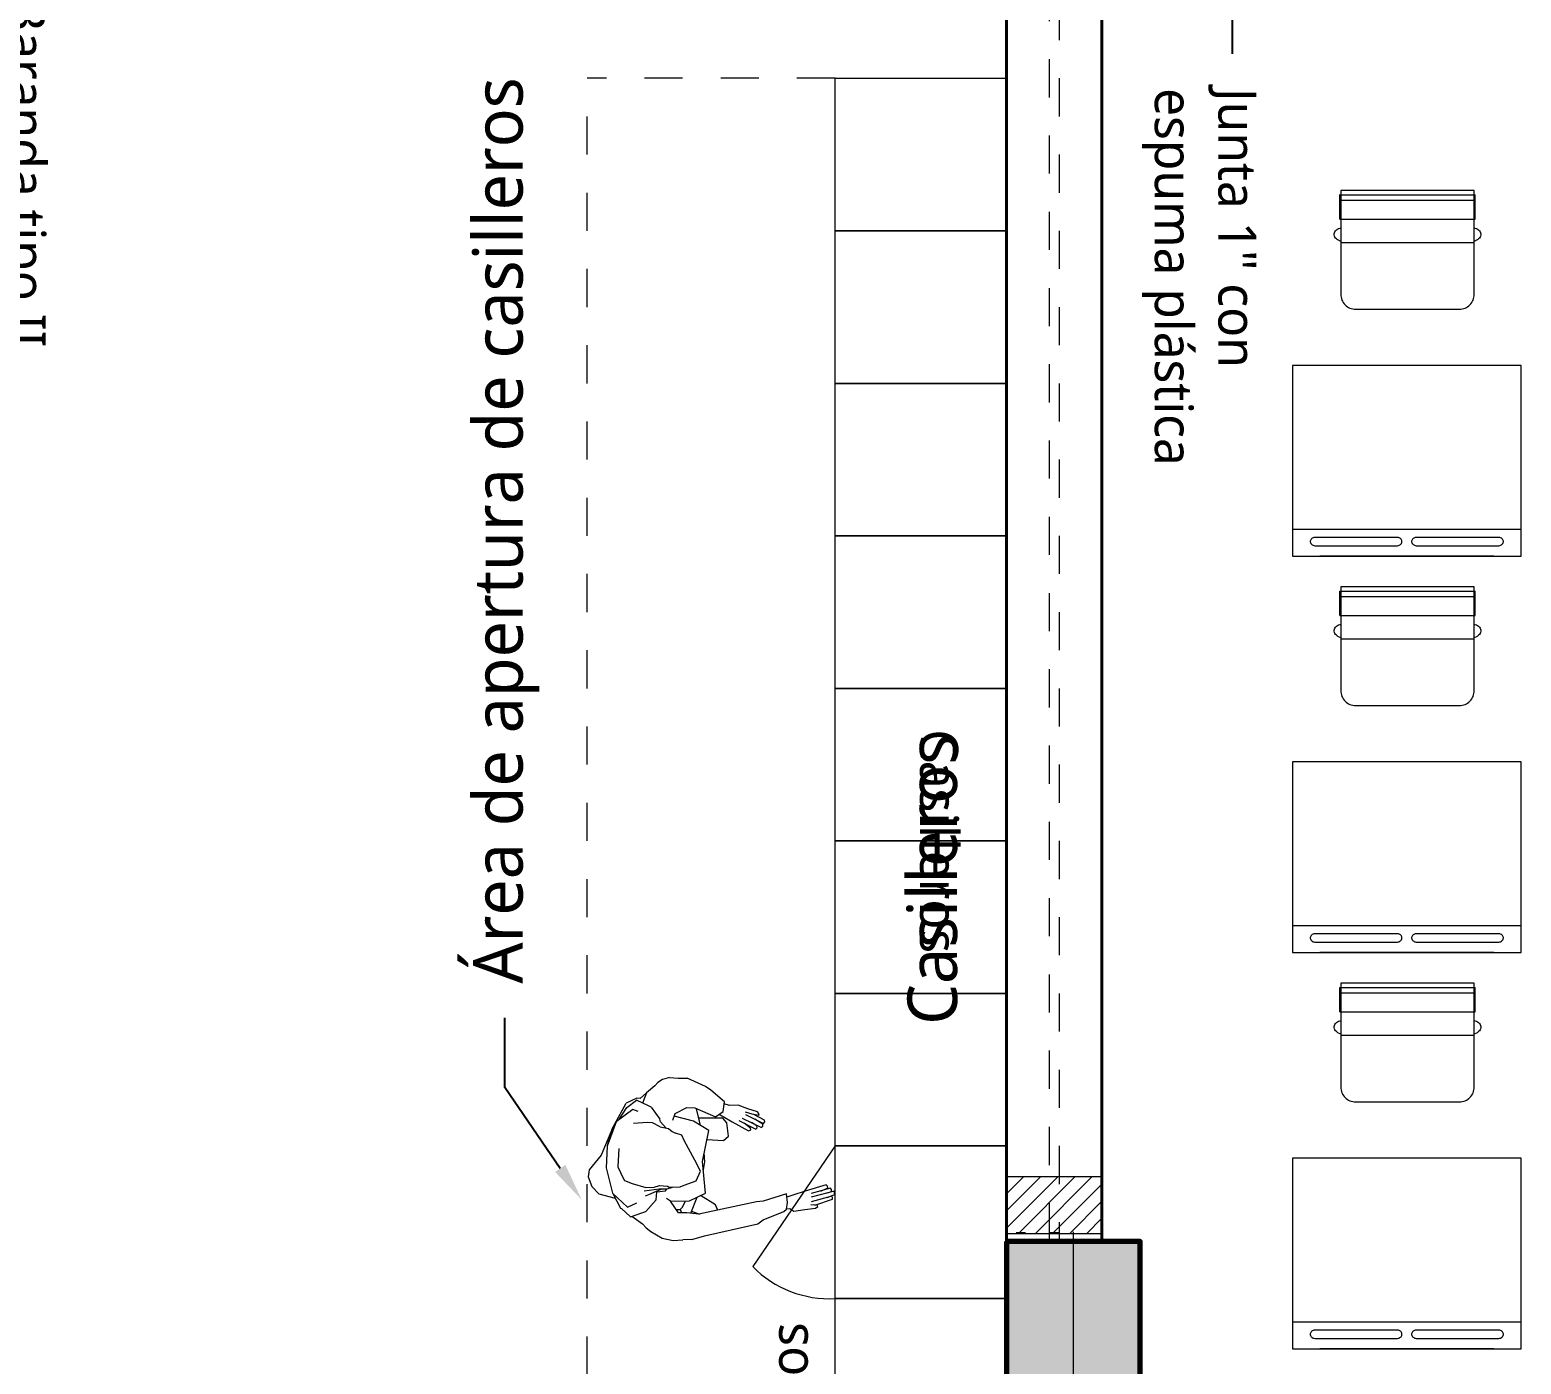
# Model space of a CAD drawing. Header units: millimetres. Extents: x 1 to 121, y 0 to 90.
# Drawn here: x 94.612 to 98.524, y 60.741 to 64.24 of the extents above; entities that cross this region are included whole.
import ezdxf
from ezdxf import colors
from ezdxf.entities.mleader import LeaderData, LeaderLine
from ezdxf.math import Vec2, Vec3

# ---------------------------------------------------------------- set-up
doc = ezdxf.new("R2010")
doc.units = ezdxf.units.MM
doc.linetypes.add('DASHED2', pattern=[0.375, 0.25, -0.125])
for name, color, linetype, lineweight in [('COLUMNAS 50', 32, 'Continuous', 70), ('COLUMNETASSS', 211, 'Continuous', 20), ('Equipamiento SR', 23, 'Continuous', 0), ('GRAFO 0 BLANCO', 7, 'Continuous', 0), ('GRAFO01', 7, 'Continuous', 0), ('hatch COLUMNETAS', 251, 'Continuous', 0), ('Letras El', 9, 'Continuous', 5), ('letras sr', 7, 'Continuous', 5), ('muro bajo', 191, 'Continuous', 40), ('PERSONAS', 8, 'Continuous', 0), ('Vanos', 140, 'Continuous', 5)]:
    doc.layers.add(name, color=color, linetype=linetype, lineweight=lineweight)
doc.layers.add('Mobiliario', color=7, linetype='Continuous', lineweight=0, true_color=0x7f7f7f)
doc.styles.add('Generales', font='trebuc.ttf', dxfattribs={"height": 0.1})

# ---------------------------------------------------------------- blocks, each defined once
blk = doc.blocks.new('A$C0F2E3FFB')
at = {"layer": 'PERSONAS'}
for p, q in [((0.3161, 0.6969), (0.312, 0.6932)), ((0.321, 0.6986), (0.3161, 0.6969)), ((0.3306, 0.6777), (0.321, 0.6986)), ((0.3264, 0.709), (0.3224, 0.7063)), ((0.3224, 0.7063), (0.3379, 0.6502)), ((0.3322, 0.7087), (0.3264, 0.709)), ((0.3356, 0.7182), (0.3307, 0.7165)), ((0.3307, 0.7165), (0.3485, 0.6496)), ((0.3355, 0.6978), (0.3322, 0.7087)), ((0.3405, 0.7189), (0.3356, 0.7182)), ((0.349, 0.6961), (0.3405, 0.7189)), ((0.3498, 0.7116), (0.3459, 0.7099)), ((0.3459, 0.7099), (0.3621, 0.6499)), ((0.3547, 0.7123), (0.3498, 0.7116)), ((0.3714, 0.6601), (0.3547, 0.7123)), ((0.312, 0.6932), (0.3311, 0.6321)), ((0.3717, 0.6668), (0.3708, 0.6485)), ((0.3758, 0.6695), (0.3717, 0.6668)), ((0.3802, 0.6625), (0.3758, 0.6695)), ((0.3844, 0.6313), (0.3802, 0.6625)), ((0.3311, 0.6321), (0.3429, 0.5966)), ((0.3895, 0.599), (0.3844, 0.6313)), ((0.3642, 0.5806), (0.339, 0.5783)), ((0.339, 0.5783), (0.3603, 0.5098)), ((0.3429, 0.5966), (0.3461, 0.5848)), ((0.3461, 0.5848), (0.3482, 0.5792)), ((0.3837, 0.5776), (0.3642, 0.5806)), ((0.3812, 0.5878), (0.3895, 0.599)), ((0.3824, 0.5778), (0.3812, 0.5878)), ((0.39, 0.5699), (0.3837, 0.5776)), ((0.4149, 0.5094), (0.39, 0.5699)), ((0.0999, 0.4938), (0.0907, 0.4652)), ((0.1039, 0.4965), (0.0999, 0.4938)), ((0.1098, 0.4982), (0.1039, 0.4965)), ((0.1058, 0.477), (0.1098, 0.4982)), ((0.1242, 0.5139), (0.1071, 0.4828)), ((0.1078, 0.4585), (0.1337, 0.5105)), ((0.1179, 0.4483), (0.1451, 0.505)), ((0.1356, 0.5085), (0.1214, 0.4858)), ((0.1291, 0.5146), (0.1242, 0.5139)), ((0.1252, 0.4392), (0.15, 0.4883)), ((0.1337, 0.5105), (0.1291, 0.5146)), ((0.1405, 0.4917), (0.1309, 0.4755)), ((0.1414, 0.5091), (0.1356, 0.5085)), ((0.1464, 0.4924), (0.1405, 0.4917)), ((0.1451, 0.505), (0.1414, 0.5091)), ((0.15, 0.4883), (0.1464, 0.4924)), ((0.3603, 0.5098), (0.3622, 0.4901)), ((0.3622, 0.4901), (0.3984, 0.3221)), ((0.4263, 0.4942), (0.4149, 0.5094)), ((0.4614, 0.3392), (0.4263, 0.4942)), ((0.0907, 0.4652), (0.0804, 0.4366)), ((0.0804, 0.4366), (0.0811, 0.4114)), ((0.0999, 0.457), (0.1058, 0.477)), ((0.129, 0.4196), (0.1547, 0.4667)), ((0.1473, 0.4729), (0.133, 0.4545)), ((0.1522, 0.4736), (0.1473, 0.4729)), ((0.1547, 0.4667), (0.1522, 0.4736)), ((0.0703, 0.3968), (0.0366, 0.3577)), ((0.0985, 0.393), (0.0703, 0.3968)), ((0.0811, 0.4114), (0.0767, 0.396)), ((0.114, 0.3706), (0.0985, 0.393)), ((0.111, 0.3895), (0.1131, 0.3932)), ((0.1131, 0.3932), (0.129, 0.4196)), ((0.1321, 0.4039), (0.1179, 0.392)), ((0.1321, 0.4039), (0.1179, 0.392)), ((0.1179, 0.392), (0.1179, 0.3223)), ((0.1179, 0.392), (0.1179, 0.3223)), ((0.1711, 0.4086), (0.1321, 0.4039)), ((0.1711, 0.4086), (0.1321, 0.4039)), ((0.183, 0.3945), (0.1711, 0.4086)), ((0.183, 0.3945), (0.1711, 0.4086)), ((0.1805, 0.3461), (0.183, 0.3945)), ((0.1805, 0.3461), (0.183, 0.3945)), ((0.0366, 0.3577), (0.0262, 0.3419)), ((0.0884, 0.3102), (0.114, 0.3706)), ((0.1062, 0.3818), (0.111, 0.3895)), ((0.1545, 0.3513), (0.127, 0.3072)), ((0.2448, 0.333), (0.1545, 0.3513)), ((0.3709, 0.3711), (0.3436, 0.3271)), ((0.3877, 0.378), (0.3709, 0.3711)), ((0.3865, 0.3775), (0.3709, 0.3711)), ((0.0262, 0.3419), (0.0012, 0.2881)), ((0.0872, 0.2869), (0.0884, 0.3102)), ((0.1396, 0.3274), (0.0906, 0.3159)), ((0.127, 0.3072), (0.1125, 0.2507)), ((0.1396, 0.3274), (0.1179, 0.3223)), ((0.2407, 0.3109), (0.1828, 0.28)), ((0.2451, 0.3398), (0.2188, 0.3383)), ((0.2726, 0.3267), (0.2407, 0.3109)), ((0.3364, 0.3418), (0.2448, 0.333)), ((0.2691, 0.3357), (0.2451, 0.3398)), ((0.301, 0.3146), (0.2726, 0.3267)), ((0.3138, 0.28), (0.301, 0.3146)), ((0.3592, 0.2951), (0.3364, 0.3418)), ((0.3952, 0.299), (0.3485, 0.317)), ((0.3891, 0.3014), (0.3979, 0.3244)), ((0.3984, 0.3221), (0.3937, 0.2875)), ((0.4718, 0.3019), (0.4614, 0.3392)), ((0, 0.2365), (0.0015, 0.2623)), ((0.0016, 0.2633), (0.0012, 0.2881)), ((0.1048, 0.2531), (0.0872, 0.2869)), ((0.1679, 0.273), (0.1621, 0.2539)), ((0.1828, 0.28), (0.1679, 0.273)), ((0.318, 0.2681), (0.3138, 0.28)), ((0.3197, 0.2457), (0.318, 0.2681)), ((0.3599, 0.2394), (0.3592, 0.2951)), ((0.3943, 0.2632), (0.3599, 0.2394)), ((0.3775, 0.2747), (0.3614, 0.2824)), ((0.3775, 0.2747), (0.3614, 0.2824)), ((0.3839, 0.2676), (0.3775, 0.2747)), ((0.3839, 0.2676), (0.3938, 0.2719)), ((0.3843, 0.2559), (0.3839, 0.2676)), ((0.3937, 0.2875), (0.3943, 0.2632)), ((0.3937, 0.2875), (0.3937, 0.2875)), ((0.3937, 0.2875), (0.3937, 0.2875)), ((0.4718, 0.3019), (0.4726, 0.2756)), ((0.4748, 0.2479), (0.4726, 0.2756)), ((0, 0.2365), (0.0054, 0.2166)), ((0.1239, 0.2462), (0.1048, 0.2531)), ((0.1288, 0.2101), (0.1469, 0.2267)), ((0.1433, 0.2093), (0.1484, 0.2343)), ((0.1484, 0.2343), (0.157, 0.2445)), ((0.157, 0.2445), (0.1621, 0.2539)), ((0.3148, 0.2072), (0.3161, 0.2314)), ((0.3161, 0.2314), (0.3192, 0.2361)), ((0.3192, 0.2361), (0.3197, 0.2457)), ((0.3238, 0.23), (0.3197, 0.2457)), ((0.3303, 0.2248), (0.3238, 0.23)), ((0.3245, 0.2067), (0.3238, 0.23)), ((0.3328, 0.1995), (0.3303, 0.2248)), ((0.3599, 0.2394), (0.3518, 0.2276)), ((0.4675, 0.2157), (0.4748, 0.2479)), ((0.0054, 0.2166), (0.0145, 0.2028)), ((0.0145, 0.2028), (0.0242, 0.1942)), ((0.0242, 0.1942), (0.0442, 0.1695)), ((0.0824, 0.1757), (0.066, 0.1406)), ((0.0857, 0.1833), (0.0824, 0.1757)), ((0.0857, 0.1833), (0.1209, 0.2085)), ((0.1288, 0.2101), (0.1209, 0.2085)), ((0.1315, 0.1877), (0.1307, 0.1731)), ((0.1433, 0.2093), (0.1315, 0.1877)), ((0.3189, 0.1924), (0.3148, 0.2072)), ((0.3205, 0.1681), (0.3189, 0.1924)), ((0.3404, 0.1768), (0.3242, 0.2147)), ((0.33, 0.1628), (0.3245, 0.2067)), ((0.3561, 0.1983), (0.3328, 0.1995)), ((0.3447, 0.1668), (0.3404, 0.1768)), ((0.3903, 0.1674), (0.3561, 0.1983)), ((0.4382, 0.169), (0.4482, 0.1828)), ((0.4482, 0.1828), (0.4675, 0.2157)), ((0.0442, 0.1695), (0.0607, 0.1516)), ((0.0442, 0.1695), (0.0742, 0.1582)), ((0.0607, 0.1516), (0.0602, 0.1419)), ((0.0602, 0.1419), (0.0741, 0.1101)), ((0.0868, 0.1124), (0.066, 0.1406)), ((0.0983, 0.1457), (0.0926, 0.1296)), ((0.1307, 0.1731), (0.1334, 0.1323)), ((0.3087, 0.128), (0.3205, 0.1681)), ((0.3779, 0.1147), (0.3647, 0.1416)), ((0.3928, 0.1595), (0.3903, 0.1674)), ((0.4055, 0.1229), (0.3928, 0.1595)), ((0.4037, 0.1269), (0.4089, 0.1334)), ((0.4089, 0.1334), (0.4258, 0.1578)), ((0.4258, 0.1578), (0.4382, 0.169)), ((0.1477, 0.0704), (0.0741, 0.1101)), ((0.1206, 0.0912), (0.0868, 0.1124)), ((0.0926, 0.1296), (0.1288, 0.0811)), ((0.2068, 0.0887), (0.26, 0.0859)), ((0.26, 0.0859), (0.2928, 0.1017)), ((0.2928, 0.1017), (0.2999, 0.1061)), ((0.2999, 0.1061), (0.3087, 0.128)), ((0.3368, 0.0703), (0.3779, 0.1147)), ((0.3398, 0.073), (0.3806, 0.0937)), ((0.3806, 0.0937), (0.3818, 0.097)), ((0.3818, 0.097), (0.4055, 0.1229)), ((0.1288, 0.0811), (0.2002, 0.0551)), ((0.1477, 0.0704), (0.2264, 0.0372)), ((0.1974, 0.0562), (0.1477, 0.0704)), ((0.2002, 0.0551), (0.2631, 0.0518)), ((0.2631, 0.0518), (0.3368, 0.0703)), ((0.3525, 0.0795), (0.3396, 0.0313)), ((0.2264, 0.0372), (0.2683, 0.003)), ((0.2683, 0.003), (0.2895, 0)), ((0.2895, 0), (0.3172, 0.0102)), ((0.3172, 0.0102), (0.3396, 0.0313))]:
    blk.add_line(p, q, dxfattribs=at)
blk = doc.blocks.new('Columna 1.10 x0.30')
at = {"true_color": 0xc7c8ca}
h = blk.add_hatch(color=9, dxfattribs=at)
h.dxf.hatch_style = 1
h.paths.add_polyline_path([(-234.8493, 113.8066), (-235.9493, 113.8066), (-235.9493, 113.4566), (-234.8493, 113.4566)])
h.paths.add_polyline_path([(-235.3906, 113.6316, -1), (-235.408, 113.6316, -1)], flags=16)
at = {"layer": 'COLUMNAS 50', "color": 1, "linetype": 'Continuous', "lineweight": 5}
for p, q in [((-235.3993, 113.8732), (-235.3993, 113.6932)), ((-235.9743, 113.6316), (-235.4443, 113.6316)), ((-234.8243, 113.6316), (-235.3543, 113.6316)), ((-235.3993, 113.5616), (-235.3993, 113.3816))]:
    blk.add_line(p, q, dxfattribs=at)
at = {"layer": 'COLUMNAS 50', "linetype": 'Continuous'}
blk.add_lwpolyline([(-235.9493, 113.4566), (-234.8493, 113.4566), (-234.8493, 113.8066), (-235.9493, 113.8066)], close=True, dxfattribs=at)
at = {"layer": 'COLUMNAS 50', "color": 1, "linetype": 'Continuous', "lineweight": 5}
blk.add_circle((-235.3993, 113.6316), 0.00871, dxfattribs=at)
blk.add_point((-235.3993, 113.6316), dxfattribs=at)
blk = doc.blocks.new('A$C3A47622C')
at = {"layer": 'Mobiliario', "linetype": 'Continuous'}
for p, q in [((0.0251, 0.3696), (0.0111, 0.3696)), ((0.0111, 0.015), (0.0111, 0.3696)), ((0.0752, 0.3696), (0.0251, 0.3696)), ((0.0251, 0.015), (0.0251, 0.3696)), ((0.0752, 0.015), (0.0752, 0.3696)), ((0.0983, 0.3673), (0.0987, 0.37)), ((0.0987, 0.37), (0.0997, 0.3732)), ((0.0997, 0.3732), (0.1012, 0.3762)), ((0.1012, 0.3762), (0.1031, 0.3788)), ((0.1031, 0.3788), (0.1053, 0.381)), ((0.1053, 0.381), (0.1079, 0.3828)), ((0.1079, 0.3828), (0.1107, 0.384)), ((0.1107, 0.384), (0.1136, 0.3846)), ((0.1136, 0.3846), (0.1165, 0.3846)), ((0.1165, 0.3846), (0.1194, 0.384)), ((0.1194, 0.384), (0.1222, 0.3828)), ((0.1222, 0.3828), (0.1248, 0.381)), ((0.1248, 0.381), (0.127, 0.3788)), ((0.127, 0.3788), (0.1289, 0.3762)), ((0.1289, 0.3762), (0.1297, 0.3747)), ((0.1297, 0.3747), (0.1333, 0.3673)), ((0.0752, 0.015), (0.0108, 0.015)), ((0.0987, 0.0146), (0.0983, 0.0173)), ((0.0997, 0.0113), (0.0987, 0.0146)), ((0.1012, 0.0084), (0.0997, 0.0113)), ((0.1031, 0.0057), (0.1012, 0.0084)), ((0.1053, 0.0035), (0.1031, 0.0057)), ((0.1079, 0.0018), (0.1053, 0.0035)), ((0.1107, 0.0006), (0.1079, 0.0018)), ((0.1136, 0), (0.1107, 0.0006)), ((0.1165, 0), (0.1136, 0)), ((0.1194, 0.0006), (0.1165, 0)), ((0.1222, 0.0018), (0.1194, 0.0006)), ((0.1248, 0.0035), (0.1222, 0.0018)), ((0.127, 0.0057), (0.1248, 0.0035)), ((0.1289, 0.0084), (0.127, 0.0057)), ((0.1297, 0.0099), (0.1289, 0.0084)), ((0.1333, 0.0173), (0.1297, 0.0099))]:
    blk.add_line(p, q, dxfattribs=at)
at = {"layer": 'Mobiliario'}
blk.add_line((0.1361, 0.0173), (0.1361, 0.3673), dxfattribs=at)
at = {"layer": 'Mobiliario', "linetype": 'Continuous'}
blk.add_lwpolyline([(0, 0.0173), (0.2722, 0.0173, 0.414214), (0.3111, 0.0562), (0.3111, 0.3284, 0.414214), (0.2722, 0.3673), (0, 0.3673), (0, 0.0173)], format="xyb", dxfattribs=at)

msp = doc.modelspace()

# ---------------------------------------------------------------- hatches: boundary and pattern name
at = {"layer": 'GRAFO 0 BLANCO'}
h = msp.add_hatch(dxfattribs=at)
h.set_pattern_fill('ANSI31', color=256, scale=0.01, angle=180)
h.set_pattern_definition([(225, (-52.554093, 198.737607), (0.0224506403, -0.0224506403), [])])
h.paths.add_polyline_path([(97.4241, 61.0827), (97.1741, 61.0827), (97.1741, 61.2327), (97.4241, 61.2327)])
at = {"layer": 'hatch COLUMNETAS'}
h = msp.add_hatch(dxfattribs=at)
h.set_pattern_fill('ANSI31', color=256, scale=0.01, angle=180)
h.set_pattern_definition([(225, (-52.554093, 198.737607), (0.0224506403, -0.0224506403), [])])
h.paths.add_polyline_path([(97.4241, 61.0827), (97.1741, 61.0827), (97.1741, 61.2327), (97.4241, 61.2327)])

# ---------------------------------------------------------------- linework, layer by layer
at = {"layer": 'COLUMNETASSS'}
msp.add_lwpolyline([(97.4241, 61.0827), (97.1741, 61.0827), (97.1741, 61.2327), (97.4241, 61.2327)], close=True, dxfattribs=at)
msp.add_lwpolyline([(97.4241, 61.0827), (97.1741, 61.0827), (97.1741, 61.2327), (97.4241, 61.2327)], close=True, dxfattribs=at)
at = {"layer": 'Equipamiento SR', "linetype": 'Continuous'}
for p, q in [((97.9241, 63.3599), (97.9241, 62.8599)), ((98.5241, 63.3599), (97.9241, 63.3599)), ((98.5241, 62.8599), (98.5241, 63.3599)), ((97.9241, 62.9304), (98.5241, 62.9304)), ((98.5091, 62.9304), (98.5091, 62.9299)), ((97.9712, 62.9006), (97.9708, 62.8988)), ((97.9708, 62.8988), (97.9708, 62.8969)), ((97.9708, 62.8969), (97.9712, 62.895)), ((97.9719, 62.9024), (97.9712, 62.9006)), ((97.9712, 62.895), (97.9719, 62.8932)), ((97.9731, 62.9041), (97.9719, 62.9024)), ((97.9719, 62.8932), (97.9731, 62.8916)), ((97.9745, 62.9055), (97.9731, 62.9041)), ((97.9731, 62.8916), (97.9745, 62.8901)), ((97.9762, 62.9067), (97.9745, 62.9055)), ((97.9745, 62.8901), (97.9762, 62.8889)), ((97.9781, 62.9077), (97.9762, 62.9067)), ((97.9762, 62.8889), (97.9781, 62.888)), ((97.9802, 62.9083), (97.9781, 62.9077)), ((97.9781, 62.888), (97.9802, 62.8873)), ((97.9824, 62.9087), (97.9802, 62.9083)), ((97.9802, 62.8873), (97.9824, 62.887)), ((97.9835, 62.9087), (97.9824, 62.9087)), ((97.9824, 62.887), (97.9835, 62.887)), ((98.1988, 62.9087), (97.9835, 62.9087)), ((97.9835, 62.887), (98.1988, 62.887)), ((98.1999, 62.9087), (98.1988, 62.9087)), ((98.1988, 62.887), (98.1999, 62.887)), ((98.2021, 62.9083), (98.1999, 62.9087)), ((98.1999, 62.887), (98.2021, 62.8873)), ((98.2042, 62.9077), (98.2021, 62.9083)), ((98.2021, 62.8873), (98.2042, 62.888)), ((98.2061, 62.9067), (98.2042, 62.9077)), ((98.2042, 62.888), (98.2061, 62.8889)), ((98.2078, 62.9055), (98.2061, 62.9067)), ((98.2061, 62.8889), (98.2078, 62.8901)), ((98.2092, 62.9041), (98.2078, 62.9055)), ((98.2078, 62.8901), (98.2092, 62.8916)), ((98.2103, 62.9024), (98.2092, 62.9041)), ((98.2092, 62.8916), (98.2103, 62.8932)), ((98.2111, 62.9006), (98.2103, 62.9024)), ((98.2103, 62.8932), (98.2111, 62.895)), ((98.2114, 62.8988), (98.2111, 62.9006)), ((98.2111, 62.895), (98.2114, 62.8969)), ((98.2114, 62.8969), (98.2114, 62.8988)), ((98.2372, 62.9006), (98.2368, 62.8988)), ((98.2368, 62.8988), (98.2368, 62.8969)), ((98.2368, 62.8969), (98.2372, 62.895)), ((98.2379, 62.9024), (98.2372, 62.9006)), ((98.2372, 62.895), (98.2379, 62.8932)), ((98.239, 62.9041), (98.2379, 62.9024)), ((98.2379, 62.8932), (98.239, 62.8916)), ((98.2405, 62.9055), (98.239, 62.9041)), ((98.239, 62.8916), (98.2405, 62.8901)), ((98.2422, 62.9067), (98.2405, 62.9055)), ((98.2405, 62.8901), (98.2422, 62.8889)), ((98.2441, 62.9077), (98.2422, 62.9067)), ((98.2422, 62.8889), (98.2441, 62.888)), ((98.2462, 62.9083), (98.2441, 62.9077)), ((98.2441, 62.888), (98.2462, 62.8873)), ((98.2483, 62.9087), (98.2462, 62.9083)), ((98.2462, 62.8873), (98.2483, 62.887)), ((98.2494, 62.9087), (98.2483, 62.9087)), ((98.2483, 62.887), (98.2494, 62.887)), ((98.4648, 62.9087), (98.2494, 62.9087)), ((98.2494, 62.887), (98.4648, 62.887)), ((98.4659, 62.9087), (98.4648, 62.9087)), ((98.4648, 62.887), (98.4659, 62.887)), ((98.4681, 62.9083), (98.4659, 62.9087)), ((98.4659, 62.887), (98.4681, 62.8873)), ((98.4701, 62.9077), (98.4681, 62.9083)), ((98.4681, 62.8873), (98.4701, 62.888)), ((98.4721, 62.9067), (98.4701, 62.9077)), ((98.4701, 62.888), (98.4721, 62.8889)), ((98.4738, 62.9055), (98.4721, 62.9067)), ((98.4721, 62.8889), (98.4738, 62.8901)), ((98.4752, 62.9041), (98.4738, 62.9055)), ((98.4738, 62.8901), (98.4752, 62.8916)), ((98.4763, 62.9024), (98.4752, 62.9041)), ((98.4752, 62.8916), (98.4763, 62.8932)), ((98.477, 62.9006), (98.4763, 62.9024)), ((98.4763, 62.8932), (98.477, 62.895)), ((98.4774, 62.8988), (98.477, 62.9006)), ((98.477, 62.895), (98.4774, 62.8969)), ((98.4774, 62.8969), (98.4774, 62.8988)), ((97.9241, 62.8599), (98.5241, 62.8599)), ((98.4521, 62.8599), (97.9961, 62.8599)), ((97.9241, 62.3205), (97.9241, 61.8205)), ((98.5241, 62.3205), (97.9241, 62.3205)), ((98.5241, 61.8205), (98.5241, 62.3205)), ((97.9241, 61.8909), (98.5241, 61.8909)), ((97.9712, 61.8612), (97.9708, 61.8594)), ((97.9708, 61.8594), (97.9708, 61.8575)), ((97.9719, 61.863), (97.9712, 61.8612)), ((97.9731, 61.8646), (97.9719, 61.863)), ((97.9745, 61.8661), (97.9731, 61.8646)), ((97.9762, 61.8673), (97.9745, 61.8661)), ((97.9781, 61.8683), (97.9762, 61.8673)), ((97.9802, 61.8689), (97.9781, 61.8683)), ((97.9824, 61.8692), (97.9802, 61.8689)), ((97.9835, 61.8692), (97.9824, 61.8692)), ((98.1988, 61.8692), (97.9835, 61.8692)), ((98.1999, 61.8692), (98.1988, 61.8692)), ((98.2021, 61.8689), (98.1999, 61.8692)), ((98.2042, 61.8683), (98.2021, 61.8689)), ((98.2061, 61.8673), (98.2042, 61.8683)), ((98.2078, 61.8661), (98.2061, 61.8673)), ((98.2092, 61.8646), (98.2078, 61.8661)), ((98.2103, 61.863), (98.2092, 61.8646)), ((98.2111, 61.8612), (98.2103, 61.863)), ((98.2114, 61.8594), (98.2111, 61.8612)), ((98.2114, 61.8575), (98.2114, 61.8594)), ((98.2372, 61.8612), (98.2368, 61.8594)), ((98.2368, 61.8594), (98.2368, 61.8575)), ((98.2379, 61.863), (98.2372, 61.8612)), ((98.239, 61.8646), (98.2379, 61.863)), ((98.2405, 61.8661), (98.239, 61.8646)), ((98.2422, 61.8673), (98.2405, 61.8661)), ((98.2441, 61.8683), (98.2422, 61.8673)), ((98.2462, 61.8689), (98.2441, 61.8683)), ((98.2483, 61.8692), (98.2462, 61.8689)), ((98.2494, 61.8692), (98.2483, 61.8692)), ((98.4648, 61.8692), (98.2494, 61.8692)), ((98.4659, 61.8692), (98.4648, 61.8692)), ((98.4681, 61.8689), (98.4659, 61.8692)), ((98.4701, 61.8683), (98.4681, 61.8689)), ((98.4721, 61.8673), (98.4701, 61.8683)), ((98.4738, 61.8661), (98.4721, 61.8673)), ((98.4752, 61.8646), (98.4738, 61.8661)), ((98.4763, 61.863), (98.4752, 61.8646)), ((98.477, 61.8612), (98.4763, 61.863)), ((98.4774, 61.8594), (98.477, 61.8612)), ((98.4774, 61.8575), (98.4774, 61.8594)), ((98.5091, 61.8909), (98.5091, 61.8905)), ((97.9241, 61.8205), (98.5241, 61.8205)), ((97.9708, 61.8575), (97.9712, 61.8556)), ((97.9712, 61.8556), (97.9719, 61.8538)), ((97.9719, 61.8538), (97.9731, 61.8522)), ((97.9731, 61.8522), (97.9745, 61.8507)), ((97.9745, 61.8507), (97.9762, 61.8495)), ((97.9762, 61.8495), (97.9781, 61.8485)), ((97.9781, 61.8485), (97.9802, 61.8479)), ((97.9802, 61.8479), (97.9824, 61.8476)), ((97.9824, 61.8476), (97.9835, 61.8476)), ((97.9835, 61.8476), (98.1988, 61.8476)), ((98.4521, 61.8205), (97.9961, 61.8205)), ((98.1988, 61.8476), (98.1999, 61.8476)), ((98.1999, 61.8476), (98.2021, 61.8479)), ((98.2021, 61.8479), (98.2042, 61.8485)), ((98.2042, 61.8485), (98.2061, 61.8495)), ((98.2061, 61.8495), (98.2078, 61.8507)), ((98.2078, 61.8507), (98.2092, 61.8522)), ((98.2092, 61.8522), (98.2103, 61.8538)), ((98.2103, 61.8538), (98.2111, 61.8556)), ((98.2111, 61.8556), (98.2114, 61.8575)), ((98.2368, 61.8575), (98.2372, 61.8556)), ((98.2372, 61.8556), (98.2379, 61.8538)), ((98.2379, 61.8538), (98.239, 61.8522)), ((98.239, 61.8522), (98.2405, 61.8507)), ((98.2405, 61.8507), (98.2422, 61.8495)), ((98.2422, 61.8495), (98.2441, 61.8485)), ((98.2441, 61.8485), (98.2462, 61.8479)), ((98.2462, 61.8479), (98.2483, 61.8476)), ((98.2483, 61.8476), (98.2494, 61.8476)), ((98.2494, 61.8476), (98.4648, 61.8476)), ((98.4648, 61.8476), (98.4659, 61.8476)), ((98.4659, 61.8476), (98.4681, 61.8479)), ((98.4681, 61.8479), (98.4701, 61.8485)), ((98.4701, 61.8485), (98.4721, 61.8495)), ((98.4721, 61.8495), (98.4738, 61.8507)), ((98.4738, 61.8507), (98.4752, 61.8522)), ((98.4752, 61.8522), (98.4763, 61.8538)), ((98.4763, 61.8538), (98.477, 61.8556)), ((98.477, 61.8556), (98.4774, 61.8575)), ((97.9241, 61.281), (97.9241, 60.781)), ((98.5241, 61.281), (97.9241, 61.281)), ((98.5241, 60.781), (98.5241, 61.281)), ((97.9241, 60.8515), (98.5241, 60.8515)), ((98.5091, 60.8515), (98.5091, 60.8511)), ((97.9712, 60.8218), (97.9708, 60.8199)), ((97.9708, 60.8199), (97.9708, 60.818)), ((97.9708, 60.818), (97.9712, 60.8162)), ((97.9719, 60.8236), (97.9712, 60.8218)), ((97.9712, 60.8162), (97.9719, 60.8144)), ((97.9731, 60.8252), (97.9719, 60.8236)), ((97.9719, 60.8144), (97.9731, 60.8127)), ((97.9745, 60.8267), (97.9731, 60.8252)), ((97.9731, 60.8127), (97.9745, 60.8113)), ((97.9762, 60.8279), (97.9745, 60.8267)), ((97.9745, 60.8113), (97.9762, 60.8101)), ((97.9781, 60.8288), (97.9762, 60.8279)), ((97.9762, 60.8101), (97.9781, 60.8091)), ((97.9802, 60.8295), (97.9781, 60.8288)), ((97.9781, 60.8091), (97.9802, 60.8085)), ((97.9824, 60.8298), (97.9802, 60.8295)), ((97.9802, 60.8085), (97.9824, 60.8081)), ((97.9835, 60.8298), (97.9824, 60.8298)), ((97.9824, 60.8081), (97.9835, 60.8081)), ((98.1988, 60.8298), (97.9835, 60.8298)), ((97.9835, 60.8081), (98.1988, 60.8081)), ((98.1999, 60.8298), (98.1988, 60.8298)), ((98.1988, 60.8081), (98.1999, 60.8081)), ((98.2021, 60.8295), (98.1999, 60.8298)), ((98.1999, 60.8081), (98.2021, 60.8085)), ((98.2042, 60.8288), (98.2021, 60.8295)), ((98.2021, 60.8085), (98.2042, 60.8091)), ((98.2061, 60.8279), (98.2042, 60.8288)), ((98.2042, 60.8091), (98.2061, 60.8101)), ((98.2078, 60.8267), (98.2061, 60.8279)), ((98.2061, 60.8101), (98.2078, 60.8113)), ((98.2092, 60.8252), (98.2078, 60.8267)), ((98.2078, 60.8113), (98.2092, 60.8127)), ((98.2103, 60.8236), (98.2092, 60.8252)), ((98.2092, 60.8127), (98.2103, 60.8144)), ((98.2111, 60.8218), (98.2103, 60.8236)), ((98.2103, 60.8144), (98.2111, 60.8162)), ((98.2114, 60.8199), (98.2111, 60.8218)), ((98.2111, 60.8162), (98.2114, 60.818)), ((98.2114, 60.818), (98.2114, 60.8199)), ((98.2372, 60.8218), (98.2368, 60.8199)), ((98.2368, 60.8199), (98.2368, 60.818)), ((98.2368, 60.818), (98.2372, 60.8162)), ((98.2379, 60.8236), (98.2372, 60.8218)), ((98.2372, 60.8162), (98.2379, 60.8144)), ((98.239, 60.8252), (98.2379, 60.8236)), ((98.2379, 60.8144), (98.239, 60.8127)), ((98.2405, 60.8267), (98.239, 60.8252)), ((98.239, 60.8127), (98.2405, 60.8113)), ((98.2422, 60.8279), (98.2405, 60.8267)), ((98.2405, 60.8113), (98.2422, 60.8101)), ((98.2441, 60.8288), (98.2422, 60.8279)), ((98.2422, 60.8101), (98.2441, 60.8091)), ((98.2462, 60.8295), (98.2441, 60.8288)), ((98.2441, 60.8091), (98.2462, 60.8085)), ((98.2483, 60.8298), (98.2462, 60.8295)), ((98.2462, 60.8085), (98.2483, 60.8081)), ((98.2494, 60.8298), (98.2483, 60.8298)), ((98.2483, 60.8081), (98.2494, 60.8081)), ((98.4648, 60.8298), (98.2494, 60.8298)), ((98.2494, 60.8081), (98.4648, 60.8081)), ((98.4659, 60.8298), (98.4648, 60.8298)), ((98.4648, 60.8081), (98.4659, 60.8081)), ((98.4681, 60.8295), (98.4659, 60.8298)), ((98.4659, 60.8081), (98.4681, 60.8085)), ((98.4701, 60.8288), (98.4681, 60.8295)), ((98.4681, 60.8085), (98.4701, 60.8091)), ((98.4721, 60.8279), (98.4701, 60.8288)), ((98.4701, 60.8091), (98.4721, 60.8101)), ((98.4738, 60.8267), (98.4721, 60.8279)), ((98.4721, 60.8101), (98.4738, 60.8113)), ((98.4752, 60.8252), (98.4738, 60.8267)), ((98.4738, 60.8113), (98.4752, 60.8127)), ((98.4763, 60.8236), (98.4752, 60.8252)), ((98.4752, 60.8127), (98.4763, 60.8144)), ((98.477, 60.8218), (98.4763, 60.8236)), ((98.4763, 60.8144), (98.477, 60.8162)), ((98.4774, 60.8199), (98.477, 60.8218)), ((98.477, 60.8162), (98.4774, 60.818)), ((98.4774, 60.818), (98.4774, 60.8199)), ((97.9241, 60.781), (98.5241, 60.781)), ((98.4521, 60.781), (97.9961, 60.781))]:
    msp.add_line(p, q, dxfattribs=at)
at = {"layer": 'Equipamiento SR'}
msp.add_line((96.7241, 61.3128), (96.5082, 60.9965), dxfattribs=at)
for points in [[(97.1741, 63.7128), (96.7241, 63.7128), (96.7241, 64.1128), (97.1741, 64.1128)], [(97.1741, 63.7128), (96.7241, 63.7128), (96.7241, 64.1128), (97.1741, 64.1128)], [(97.1741, 63.3128), (96.7241, 63.3128), (96.7241, 63.7128), (97.1741, 63.7128)], [(97.1741, 63.3128), (96.7241, 63.3128), (96.7241, 63.7128), (97.1741, 63.7128)], [(97.1741, 62.9128), (96.7241, 62.9128), (96.7241, 63.3128), (97.1741, 63.3128)], [(97.1741, 62.9128), (96.7241, 62.9128), (96.7241, 63.3128), (97.1741, 63.3128)], [(97.1741, 62.5128), (96.7241, 62.5128), (96.7241, 62.9128), (97.1741, 62.9128)], [(97.1741, 62.5128), (96.7241, 62.5128), (96.7241, 62.9128), (97.1741, 62.9128)], [(97.1741, 62.1128), (96.7241, 62.1128), (96.7241, 62.5128), (97.1741, 62.5128)], [(97.1741, 62.1128), (96.7241, 62.1128), (96.7241, 62.5128), (97.1741, 62.5128)], [(97.1741, 61.7128), (96.7241, 61.7128), (96.7241, 62.1128), (97.1741, 62.1128)], [(97.1741, 61.7128), (96.7241, 61.7128), (96.7241, 62.1128), (97.1741, 62.1128)], [(97.1741, 61.3128), (96.7241, 61.3128), (96.7241, 61.7128), (97.1741, 61.7128)], [(97.1741, 61.3128), (96.7241, 61.3128), (96.7241, 61.7128), (97.1741, 61.7128)], [(97.1741, 60.9128), (96.7241, 60.9128), (96.7241, 61.3128), (97.1741, 61.3128)], [(97.1741, 60.9128), (96.7241, 60.9128), (96.7241, 61.3128), (97.1741, 61.3128)], [(97.1741, 60.5128), (96.7241, 60.5128), (96.7241, 60.9128), (97.1741, 60.9128)], [(97.1741, 60.5128), (96.7241, 60.5128), (96.7241, 60.9128), (97.1741, 60.9128)]]:
    msp.add_lwpolyline(points, dxfattribs=at)
msp.add_lwpolyline([(96.7241, 61.3128), (96.5082, 60.9965, 0.21676), (96.7241, 60.9128, 1.172573)], format="xyb", dxfattribs=at)
msp.add_lwpolyline([(96.7241, 61.3128), (96.5082, 60.9965, 0.21676), (96.7241, 60.9128, 1.172573)], format="xyb", dxfattribs=at)
at = {"layer": 'GRAFO01', "color": 251, "linetype": 'DASHED2', "lineweight": 9, "ltscale": 0.4}
for p in [(96.7241, 64.1128), (96.0741, 60.1128), (96.0741, 60.1128), (96.7241, 64.1128)]:
    msp.add_line(p, (96.0741, 64.1128), dxfattribs=at)
at = {"layer": 'Mobiliario', "linetype": 'Continuous', "lineweight": 0}
for p, q in [((97.9241, 63.3599), (97.9241, 62.8599)), ((98.5241, 63.3599), (97.9241, 63.3599)), ((98.5241, 62.8599), (98.5241, 63.3599)), ((97.9241, 62.9304), (98.5241, 62.9304)), ((98.5091, 62.9304), (98.5091, 62.9299)), ((97.9712, 62.9006), (97.9708, 62.8988)), ((97.9708, 62.8988), (97.9708, 62.8969)), ((97.9708, 62.8969), (97.9712, 62.895)), ((97.9719, 62.9024), (97.9712, 62.9006)), ((97.9712, 62.895), (97.9719, 62.8932)), ((97.9731, 62.9041), (97.9719, 62.9024)), ((97.9719, 62.8932), (97.9731, 62.8916)), ((97.9745, 62.9055), (97.9731, 62.9041)), ((97.9731, 62.8916), (97.9745, 62.8901)), ((97.9762, 62.9067), (97.9745, 62.9055)), ((97.9745, 62.8901), (97.9762, 62.8889)), ((97.9781, 62.9077), (97.9762, 62.9067)), ((97.9762, 62.8889), (97.9781, 62.888)), ((97.9802, 62.9083), (97.9781, 62.9077)), ((97.9781, 62.888), (97.9802, 62.8873)), ((97.9824, 62.9087), (97.9802, 62.9083)), ((97.9802, 62.8873), (97.9824, 62.887)), ((97.9835, 62.9087), (97.9824, 62.9087)), ((97.9824, 62.887), (97.9835, 62.887)), ((98.1988, 62.9087), (97.9835, 62.9087)), ((97.9835, 62.887), (98.1988, 62.887)), ((98.1999, 62.9087), (98.1988, 62.9087)), ((98.1988, 62.887), (98.1999, 62.887)), ((98.2021, 62.9083), (98.1999, 62.9087)), ((98.1999, 62.887), (98.2021, 62.8873)), ((98.2042, 62.9077), (98.2021, 62.9083)), ((98.2021, 62.8873), (98.2042, 62.888)), ((98.2061, 62.9067), (98.2042, 62.9077)), ((98.2042, 62.888), (98.2061, 62.8889)), ((98.2078, 62.9055), (98.2061, 62.9067)), ((98.2061, 62.8889), (98.2078, 62.8901)), ((98.2092, 62.9041), (98.2078, 62.9055)), ((98.2078, 62.8901), (98.2092, 62.8916)), ((98.2103, 62.9024), (98.2092, 62.9041)), ((98.2092, 62.8916), (98.2103, 62.8932)), ((98.2111, 62.9006), (98.2103, 62.9024)), ((98.2103, 62.8932), (98.2111, 62.895)), ((98.2114, 62.8988), (98.2111, 62.9006)), ((98.2111, 62.895), (98.2114, 62.8969)), ((98.2114, 62.8969), (98.2114, 62.8988)), ((98.2372, 62.9006), (98.2368, 62.8988)), ((98.2368, 62.8988), (98.2368, 62.8969)), ((98.2368, 62.8969), (98.2372, 62.895)), ((98.2379, 62.9024), (98.2372, 62.9006)), ((98.2372, 62.895), (98.2379, 62.8932)), ((98.239, 62.9041), (98.2379, 62.9024)), ((98.2379, 62.8932), (98.239, 62.8916)), ((98.2405, 62.9055), (98.239, 62.9041)), ((98.239, 62.8916), (98.2405, 62.8901)), ((98.2422, 62.9067), (98.2405, 62.9055)), ((98.2405, 62.8901), (98.2422, 62.8889)), ((98.2441, 62.9077), (98.2422, 62.9067)), ((98.2422, 62.8889), (98.2441, 62.888)), ((98.2462, 62.9083), (98.2441, 62.9077)), ((98.2441, 62.888), (98.2462, 62.8873)), ((98.2483, 62.9087), (98.2462, 62.9083)), ((98.2462, 62.8873), (98.2483, 62.887)), ((98.2494, 62.9087), (98.2483, 62.9087)), ((98.2483, 62.887), (98.2494, 62.887)), ((98.4648, 62.9087), (98.2494, 62.9087)), ((98.2494, 62.887), (98.4648, 62.887)), ((98.4659, 62.9087), (98.4648, 62.9087)), ((98.4648, 62.887), (98.4659, 62.887)), ((98.4681, 62.9083), (98.4659, 62.9087)), ((98.4659, 62.887), (98.4681, 62.8873)), ((98.4701, 62.9077), (98.4681, 62.9083)), ((98.4681, 62.8873), (98.4701, 62.888)), ((98.4721, 62.9067), (98.4701, 62.9077)), ((98.4701, 62.888), (98.4721, 62.8889)), ((98.4738, 62.9055), (98.4721, 62.9067)), ((98.4721, 62.8889), (98.4738, 62.8901)), ((98.4752, 62.9041), (98.4738, 62.9055)), ((98.4738, 62.8901), (98.4752, 62.8916)), ((98.4763, 62.9024), (98.4752, 62.9041)), ((98.4752, 62.8916), (98.4763, 62.8932)), ((98.477, 62.9006), (98.4763, 62.9024)), ((98.4763, 62.8932), (98.477, 62.895)), ((98.4774, 62.8988), (98.477, 62.9006)), ((98.477, 62.895), (98.4774, 62.8969)), ((98.4774, 62.8969), (98.4774, 62.8988)), ((97.9241, 62.8599), (98.5241, 62.8599)), ((98.4521, 62.8599), (97.9961, 62.8599)), ((97.9241, 62.3205), (97.9241, 61.8205)), ((98.5241, 62.3205), (97.9241, 62.3205)), ((98.5241, 61.8205), (98.5241, 62.3205)), ((97.9241, 61.8909), (98.5241, 61.8909)), ((97.9712, 61.8612), (97.9708, 61.8594)), ((97.9708, 61.8594), (97.9708, 61.8575)), ((97.9719, 61.863), (97.9712, 61.8612)), ((97.9731, 61.8646), (97.9719, 61.863)), ((97.9745, 61.8661), (97.9731, 61.8646)), ((97.9762, 61.8673), (97.9745, 61.8661)), ((97.9781, 61.8683), (97.9762, 61.8673)), ((97.9802, 61.8689), (97.9781, 61.8683)), ((97.9824, 61.8692), (97.9802, 61.8689)), ((97.9835, 61.8692), (97.9824, 61.8692)), ((98.1988, 61.8692), (97.9835, 61.8692)), ((98.1999, 61.8692), (98.1988, 61.8692)), ((98.2021, 61.8689), (98.1999, 61.8692)), ((98.2042, 61.8683), (98.2021, 61.8689)), ((98.2061, 61.8673), (98.2042, 61.8683)), ((98.2078, 61.8661), (98.2061, 61.8673)), ((98.2092, 61.8646), (98.2078, 61.8661)), ((98.2103, 61.863), (98.2092, 61.8646)), ((98.2111, 61.8612), (98.2103, 61.863)), ((98.2114, 61.8594), (98.2111, 61.8612)), ((98.2114, 61.8575), (98.2114, 61.8594)), ((98.2372, 61.8612), (98.2368, 61.8594)), ((98.2368, 61.8594), (98.2368, 61.8575)), ((98.2379, 61.863), (98.2372, 61.8612)), ((98.239, 61.8646), (98.2379, 61.863)), ((98.2405, 61.8661), (98.239, 61.8646)), ((98.2422, 61.8673), (98.2405, 61.8661)), ((98.2441, 61.8683), (98.2422, 61.8673)), ((98.2462, 61.8689), (98.2441, 61.8683)), ((98.2483, 61.8692), (98.2462, 61.8689)), ((98.2494, 61.8692), (98.2483, 61.8692)), ((98.4648, 61.8692), (98.2494, 61.8692)), ((98.4659, 61.8692), (98.4648, 61.8692)), ((98.4681, 61.8689), (98.4659, 61.8692)), ((98.4701, 61.8683), (98.4681, 61.8689)), ((98.4721, 61.8673), (98.4701, 61.8683)), ((98.4738, 61.8661), (98.4721, 61.8673)), ((98.4752, 61.8646), (98.4738, 61.8661)), ((98.4763, 61.863), (98.4752, 61.8646)), ((98.477, 61.8612), (98.4763, 61.863)), ((98.4774, 61.8594), (98.477, 61.8612)), ((98.4774, 61.8575), (98.4774, 61.8594)), ((98.5091, 61.8909), (98.5091, 61.8905)), ((97.9241, 61.8205), (98.5241, 61.8205)), ((97.9708, 61.8575), (97.9712, 61.8556)), ((97.9712, 61.8556), (97.9719, 61.8538)), ((97.9719, 61.8538), (97.9731, 61.8522)), ((97.9731, 61.8522), (97.9745, 61.8507)), ((97.9745, 61.8507), (97.9762, 61.8495)), ((97.9762, 61.8495), (97.9781, 61.8485)), ((97.9781, 61.8485), (97.9802, 61.8479)), ((97.9802, 61.8479), (97.9824, 61.8476)), ((97.9824, 61.8476), (97.9835, 61.8476)), ((97.9835, 61.8476), (98.1988, 61.8476)), ((98.4521, 61.8205), (97.9961, 61.8205)), ((98.1988, 61.8476), (98.1999, 61.8476)), ((98.1999, 61.8476), (98.2021, 61.8479)), ((98.2021, 61.8479), (98.2042, 61.8485)), ((98.2042, 61.8485), (98.2061, 61.8495)), ((98.2061, 61.8495), (98.2078, 61.8507)), ((98.2078, 61.8507), (98.2092, 61.8522)), ((98.2092, 61.8522), (98.2103, 61.8538)), ((98.2103, 61.8538), (98.2111, 61.8556)), ((98.2111, 61.8556), (98.2114, 61.8575)), ((98.2368, 61.8575), (98.2372, 61.8556)), ((98.2372, 61.8556), (98.2379, 61.8538)), ((98.2379, 61.8538), (98.239, 61.8522)), ((98.239, 61.8522), (98.2405, 61.8507)), ((98.2405, 61.8507), (98.2422, 61.8495)), ((98.2422, 61.8495), (98.2441, 61.8485)), ((98.2441, 61.8485), (98.2462, 61.8479)), ((98.2462, 61.8479), (98.2483, 61.8476)), ((98.2483, 61.8476), (98.2494, 61.8476)), ((98.2494, 61.8476), (98.4648, 61.8476)), ((98.4648, 61.8476), (98.4659, 61.8476)), ((98.4659, 61.8476), (98.4681, 61.8479)), ((98.4681, 61.8479), (98.4701, 61.8485)), ((98.4701, 61.8485), (98.4721, 61.8495)), ((98.4721, 61.8495), (98.4738, 61.8507)), ((98.4738, 61.8507), (98.4752, 61.8522)), ((98.4752, 61.8522), (98.4763, 61.8538)), ((98.4763, 61.8538), (98.477, 61.8556)), ((98.477, 61.8556), (98.4774, 61.8575)), ((97.9241, 61.281), (97.9241, 60.781)), ((98.5241, 61.281), (97.9241, 61.281)), ((98.5241, 60.781), (98.5241, 61.281)), ((97.9241, 60.8515), (98.5241, 60.8515)), ((98.5091, 60.8515), (98.5091, 60.8511)), ((97.9712, 60.8218), (97.9708, 60.8199)), ((97.9708, 60.8199), (97.9708, 60.818)), ((97.9708, 60.818), (97.9712, 60.8162)), ((97.9719, 60.8236), (97.9712, 60.8218)), ((97.9712, 60.8162), (97.9719, 60.8144)), ((97.9731, 60.8252), (97.9719, 60.8236)), ((97.9719, 60.8144), (97.9731, 60.8127)), ((97.9745, 60.8267), (97.9731, 60.8252)), ((97.9731, 60.8127), (97.9745, 60.8113)), ((97.9762, 60.8279), (97.9745, 60.8267)), ((97.9745, 60.8113), (97.9762, 60.8101)), ((97.9781, 60.8288), (97.9762, 60.8279)), ((97.9762, 60.8101), (97.9781, 60.8091)), ((97.9802, 60.8295), (97.9781, 60.8288)), ((97.9781, 60.8091), (97.9802, 60.8085)), ((97.9824, 60.8298), (97.9802, 60.8295)), ((97.9802, 60.8085), (97.9824, 60.8081)), ((97.9835, 60.8298), (97.9824, 60.8298)), ((97.9824, 60.8081), (97.9835, 60.8081)), ((98.1988, 60.8298), (97.9835, 60.8298)), ((97.9835, 60.8081), (98.1988, 60.8081)), ((98.1999, 60.8298), (98.1988, 60.8298)), ((98.1988, 60.8081), (98.1999, 60.8081)), ((98.2021, 60.8295), (98.1999, 60.8298)), ((98.1999, 60.8081), (98.2021, 60.8085)), ((98.2042, 60.8288), (98.2021, 60.8295)), ((98.2021, 60.8085), (98.2042, 60.8091)), ((98.2061, 60.8279), (98.2042, 60.8288)), ((98.2042, 60.8091), (98.2061, 60.8101)), ((98.2078, 60.8267), (98.2061, 60.8279)), ((98.2061, 60.8101), (98.2078, 60.8113)), ((98.2092, 60.8252), (98.2078, 60.8267)), ((98.2078, 60.8113), (98.2092, 60.8127)), ((98.2103, 60.8236), (98.2092, 60.8252)), ((98.2092, 60.8127), (98.2103, 60.8144)), ((98.2111, 60.8218), (98.2103, 60.8236)), ((98.2103, 60.8144), (98.2111, 60.8162)), ((98.2114, 60.8199), (98.2111, 60.8218)), ((98.2111, 60.8162), (98.2114, 60.818)), ((98.2114, 60.818), (98.2114, 60.8199)), ((98.2372, 60.8218), (98.2368, 60.8199)), ((98.2368, 60.8199), (98.2368, 60.818)), ((98.2368, 60.818), (98.2372, 60.8162)), ((98.2379, 60.8236), (98.2372, 60.8218)), ((98.2372, 60.8162), (98.2379, 60.8144)), ((98.239, 60.8252), (98.2379, 60.8236)), ((98.2379, 60.8144), (98.239, 60.8127)), ((98.2405, 60.8267), (98.239, 60.8252)), ((98.239, 60.8127), (98.2405, 60.8113)), ((98.2422, 60.8279), (98.2405, 60.8267)), ((98.2405, 60.8113), (98.2422, 60.8101)), ((98.2441, 60.8288), (98.2422, 60.8279)), ((98.2422, 60.8101), (98.2441, 60.8091)), ((98.2462, 60.8295), (98.2441, 60.8288)), ((98.2441, 60.8091), (98.2462, 60.8085)), ((98.2483, 60.8298), (98.2462, 60.8295)), ((98.2462, 60.8085), (98.2483, 60.8081)), ((98.2494, 60.8298), (98.2483, 60.8298)), ((98.2483, 60.8081), (98.2494, 60.8081)), ((98.4648, 60.8298), (98.2494, 60.8298)), ((98.2494, 60.8081), (98.4648, 60.8081)), ((98.4659, 60.8298), (98.4648, 60.8298)), ((98.4648, 60.8081), (98.4659, 60.8081)), ((98.4681, 60.8295), (98.4659, 60.8298)), ((98.4659, 60.8081), (98.4681, 60.8085)), ((98.4701, 60.8288), (98.4681, 60.8295)), ((98.4681, 60.8085), (98.4701, 60.8091)), ((98.4721, 60.8279), (98.4701, 60.8288)), ((98.4701, 60.8091), (98.4721, 60.8101)), ((98.4738, 60.8267), (98.4721, 60.8279)), ((98.4721, 60.8101), (98.4738, 60.8113)), ((98.4752, 60.8252), (98.4738, 60.8267)), ((98.4738, 60.8113), (98.4752, 60.8127)), ((98.4763, 60.8236), (98.4752, 60.8252)), ((98.4752, 60.8127), (98.4763, 60.8144)), ((98.477, 60.8218), (98.4763, 60.8236)), ((98.4763, 60.8144), (98.477, 60.8162)), ((98.4774, 60.8199), (98.477, 60.8218)), ((98.477, 60.8162), (98.4774, 60.818)), ((98.4774, 60.818), (98.4774, 60.8199)), ((97.9241, 60.781), (98.5241, 60.781)), ((98.4521, 60.781), (97.9961, 60.781))]:
    msp.add_line(p, q, dxfattribs=at)
at = {"layer": 'Mobiliario', "lineweight": 0}
msp.add_line((96.7241, 61.3128), (96.5082, 60.9965), dxfattribs=at)
at = {"layer": 'muro bajo', "linetype": 'Continuous'}
for p, q in [((97.1741, 64.7128), (97.1741, 61.0628)), ((97.1741, 64.7128), (97.1741, 61.0628)), ((97.4241, 61.0628), (97.4241, 64.7128)), ((97.4241, 61.0628), (97.4241, 64.7128))]:
    msp.add_line(p, q, dxfattribs=at)
at = {"layer": 'Vanos', "color": 7, "linetype": 'Continuous'}
for p, q in [((97.1741, 61.0628), (97.1741, 64.7128)), ((97.4241, 64.7128), (97.4241, 61.0628))]:
    msp.add_line(p, q, dxfattribs=at)
at = {"layer": 'Vanos', "linetype": 'Continuous'}
for p, q in [((97.1741, 61.0628), (97.1741, 64.7128)), ((97.4241, 64.7128), (97.4241, 61.0628))]:
    msp.add_line(p, q, dxfattribs=at)
at = {"layer": 'Vanos', "color": 7, "linetype": 'DASHED2', "ltscale": 0.3}
for p, q in [((97.2866, 61.0628), (97.2866, 64.7128)), ((97.3116, 64.7128), (97.3116, 61.0628))]:
    msp.add_line(p, q, dxfattribs=at)
at = {"layer": 'Vanos', "linetype": 'DASHED2', "ltscale": 0.3}
for p, q in [((97.2866, 61.0628), (97.2866, 64.7128)), ((97.3116, 64.7128), (97.3116, 61.0628))]:
    msp.add_line(p, q, dxfattribs=at)
at = {"layer": 'Vanos', "color": 7, "linetype": 'DASHED2'}
for p, q in [((97.2241, 61.0846), (97.1991, 61.0846)), ((97.3116, 61.0846), (97.2866, 61.0846))]:
    msp.add_line(p, q, dxfattribs=at)
at = {"layer": 'Vanos', "linetype": 'DASHED2'}
msp.add_line((97.3116, 61.0846), (97.2866, 61.0846), dxfattribs=at)

# ---------------------------------------------------------------- block references
at = {"xscale": 0.9000000000000002, "yscale": 0.9000000000000002, "zscale": 0.9000000000000002, "rotation": 270}
msp.add_blockref('A$C0F2E3FFB', (96.0766, 61.4921), dxfattribs=at)
msp.add_blockref('A$C0F2E3FFB', (96.0766, 61.4921), dxfattribs=at)
at = {"layer": 'COLUMNAS 50', "rotation": 270}
msp.add_blockref('Columna 1.10 x0.30', (-16.2825, -174.8866), dxfattribs=at)
msp.add_blockref('Columna 1.10 x0.30', (-16.2825, -174.8866), dxfattribs=at)
at = {"layer": 'Equipamiento SR', "rotation": 270}
for p in [(98.0336, 63.8184), (98.0336, 63.8184), (98.0336, 62.779), (98.0336, 62.779), (98.0336, 61.7396), (98.0336, 61.7396)]:
    msp.add_blockref('A$C3A47622C', p, dxfattribs=at)

# ---------------------------------------------------------------- texts
at = {"layer": 'Letras El', "insert": (97.047, 62.4055), "char_height": 0.115, "attachment_point": 1, "rotation": 270, "style": 'Generales'}
msp.add_mtext('{\\H0.86957x;Casilleros }', dxfattribs=at)
at = {"layer": 'letras sr', "insert": (96.9141, 61.6305), "char_height": 0.115, "attachment_point": 1, "rotation": 90, "style": 'Generales'}
msp.add_mtext('{\\H1.13043x;Casilleros }', dxfattribs=at)

# ---------------------------------------------------------------- leaders
at = {"layer": 'Letras El'}
ml = msp.add_multileader_mtext('Standard', dxfattribs=at)
ml.set_content('{\\H0.86957x;Baranda tipo II\\P (Ver detalle\\PLAMINA DT-23) } ', color=256, style='Generales')
ml.set_leader_properties()
ml.build(insert=Vec2(0, 0))
ml.multileader.update_dxf_attribs({"text_right_attachment_type": 6, "dogleg_length": 0.36, "arrow_head_size": 0.1})
ctx = ml.context
ctx.base_point, ctx.char_height, ctx.arrow_head_size, ctx.landing_gap_size, ctx.plane_origin, ctx.plane_x_axis, ctx.plane_y_axis = Vec3(94.5809, 64.4108), 0.115, 0.1, 0.09, Vec3(94.764, 64.9189), Vec3(0, -1), Vec3(1, 0)
ctx.right_attachment = 6
notes = []
notes.append((ctx, [(0, (1, 1, 0), (94.5809, 64.5935), (0, -1), 0.1826, [(0, [(94.0383, 64.8556)], 0, [])])]))
ctx.mtext.insert, ctx.mtext.text_direction, ctx.mtext.rotation, ctx.mtext.flow_direction = Vec3(94.6528, 64.3208), Vec3(0, -1), 4.712389, 5
ml = msp.add_multileader_mtext('Standard', dxfattribs=at)
ml.set_content('Junta 1" con\\Pespuma plástica', color=256, style='Generales')
ml.set_leader_properties()
ml.build(insert=Vec2(0, 0))
ml.multileader.update_dxf_attribs({"text_right_attachment_type": 6, "dogleg_length": 0.36, "arrow_head_size": 0.1})
ctx = ml.context
ctx.base_point, ctx.char_height, ctx.arrow_head_size, ctx.landing_gap_size, ctx.plane_origin, ctx.plane_x_axis, ctx.plane_y_axis = Vec3(97.7655, 64.1771), 0.1, 0.1, 0.09, Vec3(97.6516, 64.6705), Vec3(0, -1), Vec3(1, 0)
ctx.right_attachment = 6
notes.append((ctx, [(0, (1, 1, 0), (97.7655, 64.3597), (0, -1), 0.1826, [(0, [(97.4249, 64.6274)], 0, [])])]))
ctx.mtext.insert, ctx.mtext.text_direction, ctx.mtext.rotation, ctx.mtext.width, ctx.mtext.flow_direction = Vec3(97.8297, 64.0871), Vec3(0, -1), 4.712389, 1.469178, 5
at = {"layer": 'letras sr'}
ml = msp.add_multileader_mtext('Standard', dxfattribs=at)
ml.set_content('Área de apertura de casilleros', color=256, style='Generales')
ml.set_leader_properties()
ml.build(insert=Vec2(0, 0))
ml.multileader.update_dxf_attribs({"text_right_attachment_type": 6, "dogleg_length": 0.36, "arrow_head_size": 0.1})
ctx = ml.context
ctx.base_point, ctx.char_height, ctx.arrow_head_size, ctx.landing_gap_size, ctx.plane_origin, ctx.plane_x_axis, ctx.plane_y_axis = Vec3(95.858, 61.6486), 0.13, 0.1, 0.09, Vec3(95.3292, 61.0878), Vec3(0, 1), Vec3(-1, 0)
ctx.right_attachment = 6
notes.append((ctx, [(0, (1, 1, 0), (95.858, 61.4659), (0, 1), 0.1826, [(0, [(96.0595, 61.1715)], 0, [])])]))
ctx.mtext.insert, ctx.mtext.text_direction, ctx.mtext.rotation, ctx.mtext.width, ctx.mtext.flow_direction = Vec3(95.7746, 61.7386), Vec3(0, 1), 1.570796, 2.978284, 5
ml = msp.add_multileader_mtext('Standard', dxfattribs=at)
ml.set_content('{\\H0.86957x;Proyección maceteros}', color=256, style='Generales')
ml.set_leader_properties()
ml.build(insert=Vec2(0, 0))
ml.multileader.update_dxf_attribs({"text_right_attachment_type": 6, "dogleg_length": 0.36, "arrow_head_size": 0.1})
ctx = ml.context
ctx.base_point, ctx.char_height, ctx.arrow_head_size, ctx.landing_gap_size, ctx.plane_origin, ctx.plane_x_axis, ctx.plane_y_axis = Vec3(96.6241, 59.4106), 0.115, 0.1, 0.09, Vec3(96.0465, 58.7111), Vec3(0, 1), Vec3(-1, 0)
ctx.right_attachment = 6
notes.append((ctx, [(0, (1, 1, 0), (96.6241, 59.228), (0, 1), 0.1826, [(0, [(96.8579, 59.1137)], 0, [])])]))
ctx.mtext.insert, ctx.mtext.text_direction, ctx.mtext.rotation, ctx.mtext.width, ctx.mtext.flow_direction = Vec3(96.5525, 59.5006), Vec3(0, 1), 1.570796, 1.750611, 5
for ctx, leaders in notes:
    for number, flags, end, landing, length, lines in leaders:
        leader = LeaderData()
        leader.index, (leader.has_last_leader_line, leader.has_dogleg_vector, leader.attachment_direction) = number, flags
        leader.last_leader_point, leader.dogleg_vector, leader.dogleg_length = Vec3(end), Vec3(landing), length
        for number, points, colour, breaks in lines:
            line = LeaderLine()
            line.index, line.vertices, line.color, line.breaks = number, Vec3.list(points), colors.encode_raw_color(colour), breaks
            leader.lines.append(line)
        ctx.leaders.append(leader)

doc.saveas('drawing.dxf')
